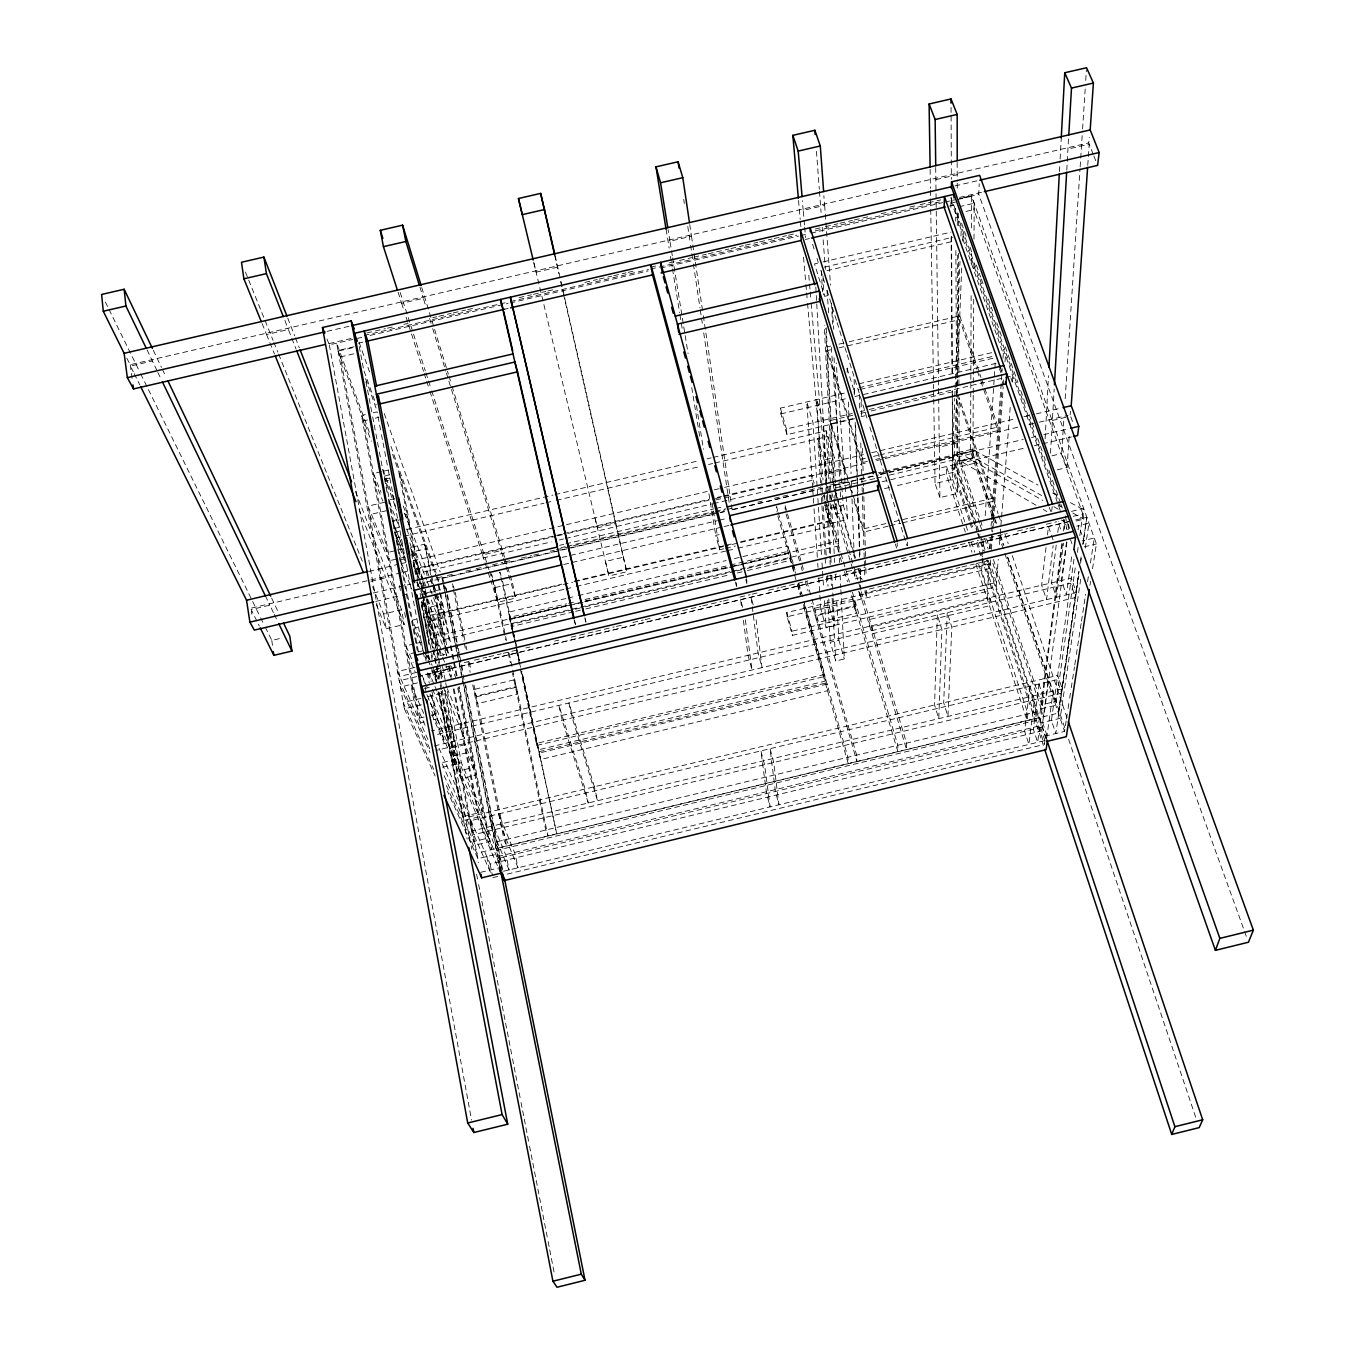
<?xml version="1.0" encoding="UTF-8"?>
<svg xmlns="http://www.w3.org/2000/svg" width="1355" height="1355" viewBox="0 0 1355 1355"><rect width="100%" height="100%" fill="white"/><g stroke="black" fill="none" stroke-linecap="round" stroke-linejoin="round"><path stroke-width="0.75" stroke-dasharray="5 3.75" d="M992.114 515.849L970.57 451.723L971.129 295.542M971.247 263.869L971.281 253.317M971.366 227.996L971.484 195.662L959.577 198.423M907.596 545.777L907.613 542.135M973.229 395.338L972.907 458.668L959.188 461.92L958.967 398.692M973.229 393.221L973.28 384.786M973.297 382.669L973.313 376.334M973.33 374.234L973.72 298.219M973.872 268.663L973.906 260.228M974.008 239.107L974.194 203.216L971.484 196.34L955.614 200.015M935.695 167.461L938.405 377.859M950.905 207.332L951.058 197.508L1061.033 509.006M957.155 162.498L957.24 181.045M969.232 520.76L952.023 468.61L954.733 398.353M954.818 396.236L955.055 389.918M955.139 387.818L959.984 261.396M960.966 236.109L961.203 229.791M956.495 398.878L954.072 459.853L886.848 475.74M956.579 396.778L956.918 388.36M957.003 386.26L957.24 379.959M957.324 377.859L961.83 264.327M962.744 241.19L962.998 234.889M954.75 464.477L954.445 472.099L894.791 486.191M959.171 456.618L958.967 461.259L972.687 458.007L972.941 453.366L959.171 456.618L982.477 526.672M1073.397 516.289L1082.865 514.036L973.906 209.585L974.194 203.216L960.289 206.451M1246.295 936.271L978.717 194.273L979.225 183.755M1045.128 438.766L1048.499 375.657M1059.441 171.628L1060 161.11M1060.118 159.009L1061.253 137.973M995.942 523.064L975.736 463.004L976.498 449.572L878.379 472.76M1050.498 453.231L1054.19 389.021M1066.775 170.12L1068.604 136.72M1057.273 469.795L1067.046 467.475L1061.642 453.535L1063.963 417.696M1065.182 398.726L1080.02 168.935M1080.155 166.834L1082.459 130.995M1082.594 128.894L1085.186 88.837M1085.728 80.402L1086.405 69.85M983.527 540.933L981.596 570.438L987.626 588.798L989.59 561.41M985.187 515.645L994.197 378.706M994.333 376.588L994.756 370.271M994.892 368.17L995.298 361.836M1067.046 467.475L1069.451 432.601M1087.76 165.242L1089.217 144.155L1067.977 149.067M989.455 548.894L990.2 538.426M991.098 525.859L991.386 521.658M991.538 519.558L1002.226 368.729M1002.971 358.262L1003.564 349.878M990.505 548.758L992.47 521.37M992.622 519.27L1001.989 388.631M1002.141 386.531L1002.751 378.096M987.084 598.419L987.609 591.322L869.605 619.472L869.791 626.433M990.641 559.988L990.031 568.423L787.153 616.762L792.353 635.393L996.111 586.783L998.262 559.344M991.403 549.436L992.792 530.449M992.944 528.331L993.401 521.997M993.554 519.897L1003.191 386.954M1003.344 384.837L1003.801 378.519M1005.02 361.633L1005.478 355.298M999.431 544.574L1000.092 536.14M1000.261 534.022L1001.413 519.253M1001.582 517.136L1010.373 405.297M1012.202 382.093L1012.693 375.758L866.675 410.091M1093.163 154.148L1088.709 142.885L1089.352 137.329M1046.009 547.488L1041.622 585.208L1046.551 599.621L1053.123 545.608M1047.466 534.92L1048.448 526.553L1053.631 541.441M1051.649 511.563L1052.293 505.957M1070.094 414.901L1070.552 411.192M1056.223 545.066L1051.531 582.836L1056.494 597.25L1063.506 543.135M1057.781 532.464L1058.814 524.08L1061.439 531.516M1061.795 543.558L1038.353 726.178L499.368 856.14L428.688 690.931M1063.421 530.974L1064.844 519.829L1058.678 521.285M1062.489 543.863L1041.216 708.784L1055.731 705.278L1075.633 565.001M1064.369 529.246L1065.453 520.896M1066.571 528.501L1067.367 522.471M1042.063 727.11L497.488 858.443L500.198 872.061L1046.399 740.203L1042.063 727.11L1048.042 681.87M1066.521 541.915L1061.422 580.482L1066.419 594.879L1072.161 553.179M1068.13 529.737L1069.197 521.607L420.744 675.806M1066.893 542.135L1043.807 716.609L992.046 560.818M1046.687 738.17L1052.581 695.369M1073.973 559.141L1051.412 720.42L1055.799 733.546L1078.783 575.74M1078.072 529.805L1078.665 525.621L1083.932 540.442L1083.322 544.608M1077.428 552.45L1078.309 546.167M1079.8 535.699L1083.661 508.481L1070.331 511.648M1058.357 713.103L1078.953 571.437L1058.39 713.086L476.858 853.227L445.795 784.257M1086.812 517.288L1082.882 544.371L1086.862 517.271L1074.667 520.168M1080.494 561.021L1081.104 556.854M1080.596 563.341L1081.51 557.041M1080.697 579.212L1060.152 718.319L1041.182 722.876L1040.081 731.378L500.452 861.543L497.217 854.023L477.925 858.68L447.421 791.151M1085.287 548.081L1088.98 523.166L1076.751 526.079M980.901 552.196L1044.383 744.42L1045.535 736.019L1064.556 731.429L1066.148 721.029M1066.47 718.946L1067.757 710.63M1068.079 708.546L1069.349 700.23M1069.671 698.147L1070.941 689.831M1071.263 687.747L1074.464 666.948M1074.786 664.865L1076.056 656.548M1076.378 654.465L1081.171 623.266M1081.493 621.183L1085.643 594.134M1087.574 581.651L1088.522 575.418M1090.453 562.935L1094.281 537.969L1082.018 540.882M1089.945 585.377L1090.589 581.227M1092.536 568.795L1096.415 543.931L971.484 195.662M439.054 748.265L490.137 864.033L498.979 861.899L500.52 869.656M480.602 872.349L499.944 867.674L503.162 875.11L460.09 660.308M492.83 877.6L501.689 875.466M507.278 874.111L1042.334 744.928M437.479 734.393L1070.602 583.175L1075.616 597.504L436.242 750.382M840.879 589.73L844.334 658.97L835.747 661.02L830.31 642.168L838.864 640.119L836.594 598.114M434.261 745.961L1076.344 592.508L1071.314 578.128L431.398 730.904M442.729 762.526L454.789 759.647L441.51 691.524M520.354 669.099L536.292 743.472L824.755 674.417L804.023 601.552M442.56 767.15L461.377 762.645L482.346 811.916L462.529 816.675L438.444 692.456M536.953 745.385L824.89 676.45M427.113 571.2L440.104 604.703L444.101 624.858L434.786 627.06L420.49 591.271M565.933 598.554L508.43 612.189L510.716 619.083L572.42 604.449M567.982 598.063L576.214 596.115M578.263 595.624L726.145 560.563M734.376 558.616L787.78 545.963L788.424 553.213L734.952 565.899M886.001 523.555L863.355 528.924L852.973 494.795M894.232 521.607L993.063 498.166M888.084 526.231L863.44 532.075L853.701 500.012M890.133 525.74L900.414 523.301M902.464 522.827L992.825 501.401L956.681 394.203M421.49 601.942L434.887 635.309L444.288 633.09L448.37 653.669L438.918 655.922L437.343 651.992M511.953 629.838L509.294 617.44L566.593 603.856M568.643 603.365L576.824 601.417M585.004 599.486L728.228 565.509M730.277 565.035L789.626 550.96L793.082 563.104M566.644 605.38L441.036 635.173L436.937 614.357L572.877 582.159M585.174 600.993L729.312 566.813M731.361 566.322L739.593 564.357M741.659 563.883L838.44 540.916L832.427 520.693L725.315 546.065M574.486 603.957L582.718 602.01M584.767 601.518L732.886 566.373M509.988 619.506L567.593 605.837M569.659 605.363L728.092 567.779M730.142 567.288L789.813 553.128M414.173 643.845L405.958 645.793L413.173 662.544M416.222 643.354L422.387 641.897M729.989 571.674L442.882 639.814L438.783 619.049M732.039 571.2L838.677 545.896M573.063 609.733L511.597 624.316L516.001 644.895M575.113 609.242L583.311 607.311M585.36 606.82L734.935 571.319M736.985 570.845L745.182 568.897M747.232 568.406L790.27 558.192L794.284 572.301M573.639 611.816L512.275 626.366L509.294 617.44M575.689 611.325L583.87 609.377M585.919 608.903L729.092 574.91M737.272 572.979L745.453 571.031M747.503 570.54L790.456 560.343L789.626 550.96M415.816 652.466L407.584 654.414L415.121 671.843M417.865 651.975L424.047 650.502M415.02 667.371L397.489 671.521L428.603 740.948M417.137 672.283L399.691 676.433L340.359 356.941L338.072 351.097L354.316 347.337M435.378 669.472L443.61 667.524M445.66 667.033L451.842 665.559M464.172 662.629L472.404 660.664M474.47 660.173L486.801 657.243M488.867 656.752L501.215 653.821M503.264 653.33L515.611 650.4M525.892 647.961L530.008 646.979M554.686 641.101L558.802 640.136M571.149 637.189L593.778 631.82M595.827 631.328L614.34 626.925M616.406 626.433L622.572 624.977M632.853 622.521L643.151 620.082M645.2 619.591L651.382 618.117M661.663 615.678L671.945 613.239M674.011 612.748L700.738 606.379M702.805 605.888L721.317 601.501M723.367 601.01L729.549 599.537M739.83 597.098L750.111 594.642M752.177 594.151L758.343 592.694M768.624 590.238L778.922 587.799M780.971 587.308L807.716 580.956M817.997 578.5L836.509 574.114M846.807 571.658L865.32 567.254M875.601 564.815L920.858 554.06M922.907 553.568L949.652 547.217M951.718 546.726L978.445 540.357M980.512 539.866L1007.256 533.514M1017.537 531.075L1027.818 528.619M1029.885 528.128L1036.05 526.672M1046.331 524.216L1056.629 521.777M416.764 676.619L399.2 680.786L430.263 749.772M1069.654 521.37L422.032 675.366L427.858 688.984M1076.243 520.964L1083.814 519.151L1081.934 508.904L1069.112 501.926M417.492 682.903L400.352 686.985L429.992 752.567M424.403 688.611L432.313 686.731M869.283 589.052L881.631 586.122M883.68 585.631L896.028 582.684M898.094 582.193L916.607 577.789M918.673 577.298L931.02 574.351M933.07 573.859L945.417 570.929M947.467 570.438L959.814 567.491M961.881 567L974.228 564.07M976.278 563.578L988.625 560.631L988.422 563.561L865.252 592.897L865.168 590.035M420.897 698.35L403.248 702.551L433.668 769.335M427.994 696.521L441.849 693.235M787.153 616.762L786.747 612.545L990.353 564.053L996.45 582.447L791.964 631.227L792.353 635.393M853.667 598.978L814.541 608.293L815.049 615.289L853.955 606.007L853.667 598.978L855.852 606.346L856.123 613.358L817.167 622.639L816.675 615.695L855.852 606.346M833.156 598.52L834.697 625.773L826.177 627.805L820.825 609.242L829.311 607.209L828.803 598.825M338.072 351.097L404.4 708.817L421.625 704.702M1084.136 546.844L1096.415 543.931M424.064 717.015L418.475 718.336L361.463 415.511L365.376 414.596M431.534 715.237L435.26 714.339L431.28 693.625M424.2 721.961L420.49 722.842L363.563 420.88L361.463 415.511M433.498 719.742L437.208 718.861L432.042 691.999M398.827 531.363L394.728 532.329L404.84 557.566M407.042 529.432L552.925 495.1M554.991 494.626L698.807 460.785M707.022 458.854L711.138 457.888M713.187 457.397L826.194 430.805L834.274 457.55L835.527 482.719M395.829 538.104L543.965 503.247M546.014 502.756L554.246 500.825M556.312 500.334L700.332 466.442M708.563 464.494L712.662 463.529M714.729 463.037L827.888 436.412L831.462 502.874M412.377 547.064L424.657 544.168L431.263 573.385M410.328 547.555L412.072 552.01L426.368 548.64M399.996 559.937L404.095 558.971M826.093 493.44L824.162 459.938L834.274 457.55M369.017 571.37L398.709 564.222M400.775 563.748L411.056 561.326M413.106 560.835L707.208 491.475M714.271 489.816L722.537 488.003M724.552 487.377L863.508 454.619M871.739 452.672L1013.642 419.203M1023.94 416.781L1034.221 414.359M1036.27 413.868L1061.117 408.143M865.354 458.346L861.272 459.294L826.635 347.016L830.734 346.067M873.535 456.415L877.617 455.449M879.649 454.958L998.093 427.028L984.424 387.327M867.488 461.377L861.374 462.817L826.821 350.725L830.903 349.759M875.635 459.447L879.717 458.481M881.749 458.007L997.839 430.602L980.105 379.095M561.377 534.192L415.663 568.575L417.255 576.807M563.426 533.701L709.139 499.318M717.354 497.387L721.453 496.421M723.502 495.93L811.747 475.114L814.118 483.091M401.199 572.742L250.946 608.209L251.861 614.188M403.248 572.267L407.364 571.285M415.595 569.354L555.55 536.326M557.616 535.835L565.848 533.887M567.914 533.396L714.034 498.928M715.525 498.572L866.336 462.97M876.634 460.548L1018.638 427.028M1028.936 424.606L1037.168 422.658M1039.234 422.184L1068.079 415.375M273.388 612.511L269.848 605.16L251.166 609.564L259.33 626.044M370.965 581.295L385.853 577.789L404.197 624.486L386.175 628.737L375.928 603.517M429.925 391.324L482.532 554.957L501.079 550.587L502.908 556.515M555.127 255.773L615.848 523.504L597.386 527.857L595.031 518.067M715.88 499.893L730.193 496.523L702.974 313.395M826.279 480.178L825.754 473.962L844.08 469.643L836.238 362.903M957.545 442.865L957.595 493.389L939.913 497.59L939.286 447.167L957.545 442.865L957.494 398.76M1052.378 420.473L1068.553 416.663M413.343 562.698L417.594 573.453L551.146 541.915M559.361 539.984L563.477 539.002M565.526 538.528L711.426 504.077M713.475 503.603L812.102 480.314L813.288 484.311M559.615 545.337L563.731 544.371M565.78 543.88L713.899 508.904M715.948 508.413L724.18 506.465M1035.999 505.212L960.001 460.768L958.358 452.468L972.128 449.216L1037.998 485.022M561.072 547.708L565.187 546.726M567.254 546.234L713.543 511.682M715.592 511.208L725.907 508.769M970.57 451.723L952.768 455.924L952.345 399.048M373.303 592.999L410.328 584.259M437.055 577.941L445.287 575.994M447.353 575.519L453.519 574.063M465.866 571.149L474.081 569.202M476.147 568.71L482.312 567.254M492.593 564.832L502.874 562.393M504.941 561.918L511.106 560.445M521.387 558.023L531.685 555.601M533.735 555.11L539.9 553.653M550.181 551.214L554.297 550.249M556.363 549.757L712.679 512.834M714.729 512.359L725.027 509.92M727.076 509.446L733.241 507.973M757.936 502.146L762.035 501.181M774.383 498.267L790.846 494.372M801.127 491.95L819.64 487.58M829.921 485.141L846.367 481.262M879.276 473.488L883.392 472.505M885.459 472.031L1023.262 439.477M1031.494 437.529L1035.593 436.564M1043.824 434.616L1068.502 428.79M833.732 485.226L872.535 476.062M880.699 474.131L954.191 456.771L980.021 534.666M717.981 512.935L442.374 578.043L496.879 850.347L1039.2 719.624L986.44 560.225M720.03 512.461L724.146 511.479M732.378 509.531L878.413 475.046M880.462 474.555L952.463 457.55L976.955 531.567M712.053 514.612L419.593 583.7L417.594 573.453M720.301 512.664L724.417 511.699M732.665 509.751L815.049 490.29M874.636 478.62L833.901 488.257L825.686 328.503M876.668 478.146L884.815 476.215M960.001 460.768L973.737 457.533L1041.622 495.524M375.758 601.434L400.453 595.59M402.503 595.099L410.734 593.151M562.054 557.413L717.422 520.676M719.471 520.185L725.653 518.728M882.071 481.753L1024.092 448.183M1034.373 445.744L1040.555 444.288M1042.622 443.796L1071.432 436.988M952.023 468.61L975.736 463.004M422.218 594.489L434.836 591.508L444.457 616.322L430.331 619.675L422.692 600.621M563.68 564.51L722.046 527.044M724.095 526.57L730.26 525.113M884.51 488.63L892.742 486.682M265.292 627.196L271.796 640.424L281.806 638.053M372.591 586.596L383.651 613.967L401.588 609.716L404.197 624.486M489.595 571.607L494.744 587.68L512.613 583.446L515.696 598.063L497.759 602.314L490.781 580.618M563.511 294.137L623.232 557.278L605.431 561.478L608.92 575.994L626.789 571.759L615.848 523.504M723.621 548.826L719.657 549.757L715.711 535.394L719.657 534.463M846.062 496.608L847.739 519.422L829.988 523.623L825.585 509.395L843.25 505.212L831.293 347.236M939.913 497.59L935.052 483.498L952.65 479.331L952.294 394.796M1051.903 455.839L1061.642 453.535M424.606 591.153L430.822 606.904L440.104 604.703M832.817 504.416L835.747 514.189L841.269 512.884L840.794 502.4M428.891 612.325L442.983 608.988L433.363 584.039M422.743 602.196L428.18 615.797L561.8 584.14M574.147 581.227L724.214 545.692M726.263 545.201L732.428 543.745M740.66 541.797L831.106 520.371L829.734 495.371M416.222 619.201L412.36 620.116L422.032 643.388M423.963 617.372L427.841 616.457L443.458 655.329M574.943 581.668L723.248 546.539M725.602 548.352L735.494 545.997M563.934 589.391L429.264 621.301L428.18 615.797M565.984 588.9L574.181 586.952M576.231 586.478L725.653 551.079M727.72 550.587L735.951 548.64M738.018 548.148L832.698 525.723M417.78 627.28L413.902 628.195L426.791 659.072M425.538 625.451L434.074 623.419L444.101 648.588M838.931 344.153L847.112 342.239M849.162 341.748L959.78 315.884L981.003 377.401M839.084 347.845L959.645 319.644L976.701 369.187M381.365 471.676L373.489 473.522L381.043 492.458M383.346 471.218L389.258 469.829M389.495 474.894L383.855 476.215L385.802 481.161L389.546 480.28M847.248 372.523L847.078 368.306L850.381 367.544M384.854 479.162L390.782 477.773M859.019 383.804L993.384 352.266M859.138 387.716L995.044 355.823M394.627 498.674L388.563 500.097L399.403 527.485M854.531 418.78L786.95 434.667L780.887 413.919L780.378 408.143L845.859 392.764M854.243 395.033L854.107 390.833L859.087 389.664M860.188 389.41L995.248 357.703M384.82 502.197L368.052 506.126L387.259 552.569L403.417 548.775L392.577 521.607L387.835 496.303M780.887 413.919L846.689 398.472M854.92 396.541L996.823 363.208M386.446 510.7L369.644 514.646L388.834 560.868L405.01 557.057L394.949 531.939M392.374 520.862L398.082 519.507M402.825 519.151L392.662 521.54L402.808 546.946M786.95 434.667L786.459 428.959L852.278 413.478M860.51 411.547L864.626 410.582M852.837 415.257L830.412 420.524L852.363 492.797M861.001 413.326L869.148 411.412M871.18 410.938L956.816 390.799M852.956 418.593L830.581 423.861L846.401 475.961M861.086 416.679L865.151 415.731M393.865 528.602L399.573 527.264M366.849 332.957L385.362 328.655M387.428 328.181L393.594 326.758M403.875 324.37L407.99 323.422M432.685 317.697L436.784 316.731M438.851 316.257L451.198 313.395M453.248 312.92L465.595 310.058M467.644 309.584L473.827 308.161M519.067 297.66L531.414 294.797M533.48 294.323L545.811 291.461M547.877 290.986L554.043 289.564M584.903 282.399L597.233 279.536M599.3 279.062L611.647 276.2M613.696 275.726L626.044 272.863M628.093 272.389L634.259 270.949M650.722 267.138L656.887 265.716M669.235 262.853L677.466 260.939M679.516 260.465L691.863 257.602M693.912 257.128L706.26 254.266M708.326 253.792L714.491 252.352M716.541 251.878L728.888 249.015M730.955 248.541L743.285 245.678M745.352 245.204L757.682 242.342M759.749 241.868L772.096 239.005M774.145 238.531L786.493 235.668M788.542 235.194L794.707 233.754M815.287 228.995L823.518 227.081M825.568 226.607L837.915 223.744M839.965 223.27L852.312 220.408M854.361 219.933L868.775 216.597M881.106 213.734L889.337 211.82M891.404 211.346L897.569 209.906M909.916 207.061L918.131 205.147M920.197 204.673L926.363 203.233M928.429 202.759L940.76 199.896M329.197 343.56L351.86 338.31M364.224 335.43L498.132 304.384M500.181 303.91L508.43 301.996M510.479 301.521L648.503 269.526M650.569 269.035L796.825 235.126M815.371 230.824L941.031 201.692M959.577 197.39L982.24 192.139M327.029 339.089L329.316 344.864L352.893 339.444M361.785 337.344L357.669 338.293L369.559 371.964M370.034 335.43L508.057 303.418M510.107 302.944L648.13 270.932M660.495 268.07L798.502 236.058M800.568 235.584L808.816 233.67M810.866 233.196L942.707 202.623M944.774 202.149L955.715 199.608M960.864 198.423L978.717 194.273M950.871 203.115L955.631 202.014M358.076 343.238L364.258 341.799M503.247 309.55L510.598 307.856M805.327 239.479L809.443 238.531M949.584 206.011L953.717 205.062M369.288 432.143L336.701 343.205L337.954 350.539L354.18 346.761M965.98 211.431L973.906 209.585M340.359 356.941L356.517 353.181M817.726 263.141L814.507 263.886L824.619 296.339L827.871 295.576M822.959 261.921L951.041 232.145M824.585 267.071L952.819 237.244M826.872 270.695L954.598 240.987M373.184 412.767L377.096 411.852L381.077 432.567M363.563 420.88L367.459 419.965M375.233 418.153L379.129 417.238M126.777 358.194L130.283 364.715L1088.709 142.885M156.943 370.474L152.387 361.006L130.47 366.087L133.281 371.744M262.125 323.54L266.562 334.583L288.378 329.519L296.068 349.099M398.065 292.104L401.639 303.317L423.353 298.286L425.216 304.35M557.718 267.172L536.106 272.186L533.379 260.804M672.317 255.756L669.963 241.19L691.49 236.21L689.746 224.642M804.48 225.015L803.227 210.347L824.653 205.384L823.84 195.747M935.899 179.639L957.24 174.71M327.063 331.382L349.709 326.132M955.021 185.906L979.733 180.181M1052.649 492.983L1058.136 495.964M1058.136 504.771L1061.795 506.821M1072.804 512.986L1083.814 519.151M958.358 452.468L1042.825 500.435M1053.834 506.702L1059.356 509.819M1043.231 509.446L1046.856 511.563M1061.338 520.032L1066.758 523.216L1064.861 512.952M265.326 595.692L269.848 605.16M147.068 349.844L152.387 361.006M134.213 373.641L139.836 384.972M105.351 302.013L108.146 307.687M109.061 309.567L139.751 371.964M140.683 373.861L259.703 615.848M260.634 617.745L264.361 625.299M157.841 372.371L161.499 379.942M274.269 614.34L277.792 621.691M153.284 350.268L161.465 367.408M162.38 369.322L166.021 376.944M271.593 598.046L278.876 613.29M404.4 708.817L435.141 776.042M444.152 775.67L475.266 845.08L490.07 841.523L428.349 698.316M425.013 725.162L413.834 700.027L410.904 684.478L423.709 713.492M442.221 763.847L492.001 875.736M431.754 711.223L491.679 849.653L459.193 686.426M431.923 714.779L444.406 743.539L441.493 728.482L426.486 693.641M500.876 873.602L483.007 832.444L480.229 818.369L498.979 861.899M432.584 689.288L454.552 741.117L451.605 726.077L437.733 693.099M436.92 691.169L429.586 673.706L431.093 681.497M431.618 670.64L436.446 682.209L434.413 671.758M284.889 320.407L288.378 329.519M427.655 656.125L429.044 659.462M426.876 655.007L428.485 658.886M433.312 670.522L434.938 674.4L449.691 670.894L448.132 666.999M424.86 652.449L427.282 658.276M428.095 660.224L436.988 681.582M428.061 655.566L432.11 665.322M432.923 667.27L437.784 678.99M443.221 686.765L464.68 738.695L461.699 723.672L447.353 688.679M442.577 677.009L440.189 671.182L441.696 678.974M401.588 563.849L411.903 589.323M425.419 622.623L436.547 650.044M266.562 334.583L274.506 354.095M245.441 272.033L273.083 340.41M273.862 342.375L277.826 352.131M278.605 354.095L362.327 561.207M396.608 540.052L406.771 565.323M429.416 624.52L441.882 655.481M442.662 657.412L450.453 676.755M374.979 481.465L382.855 501.113M444.863 650.535L447.184 656.345M451.046 666.016L455.67 677.635M417.882 583.429L419.965 588.663M420.66 590.407L422.049 593.897L446.185 588.189L457.838 646.216M416.849 582.108L419.965 589.933M413.36 565.374L419.576 581.058M420.355 583.023L448.37 653.669M1093.892 156.011L1097.601 165.395M421.49 583.294L423.827 589.188M411.378 549.351L426.69 588.29M431.28 599.977L444.288 633.09M359.075 509.565L385.853 577.789M406.636 528.924L426.52 579.838M427.282 581.786L429.569 587.663M430.331 589.611L444.101 624.858M287.751 318.171L294.679 335.888M295.441 337.869L299.286 347.71M355.433 491.526L401.588 609.716M404.739 513.409L425.233 566.322L427.248 576.603M404.518 513.206L409.091 525.029M403.18 505.889L407.584 517.288M442.221 577.67L445.016 585.072M443.813 585.241L445.118 588.731M454.111 588.51L452.163 583.26L452.993 587.409M337.954 350.539L371.27 441.256M384.312 476.757L396.625 510.276M411.835 551.688L421.981 579.313M422.692 581.278L424.877 587.189M383.059 469.711L394.644 501.333M409.854 542.847L424.25 583.802M1070.789 416.764L1073.516 424.284M364.089 371.084L376.182 404.806M390.985 446.388L436.141 573.148M365.562 378.655L376.233 408.533M392.594 454.365L434.565 571.946M435.277 573.927L438.122 581.905M1068.079 523.894L1070.06 529.466M961.593 223.219L967.216 239.157M970.045 247.135L972.145 253.114M976.379 265.055L980.597 277.013M981.308 279.011L984.12 286.972M988.354 298.93L992.571 310.888M996.806 322.846L1002.429 338.784M1005.258 346.745L1017.927 382.601M1020.738 390.579L1026.379 406.517M1029.19 414.478L1031.307 420.457M1032.002 422.455L1034.83 430.416M1037.642 438.393L1039.759 444.372M1040.454 446.354L1043.282 454.332M1043.977 456.33L1045.383 460.31M1048.906 470.27L1051.734 478.23M1052.428 480.229L1055.24 488.207M1055.952 490.188L1060.186 502.146M1060.88 504.145L1062.286 508.125M950.956 200.709L1057.849 503.755M1058.56 505.754L1060.288 510.666M1063.472 519.71L1066.995 529.686M1070.518 539.646L1071.924 543.643M962.829 239.073L1003.293 353.875M1010.932 377.977L1012.236 381.687M384.244 413.546L440.172 571.962M1000.566 368.306L1001.972 372.286M1049.329 507.464L1050.735 511.445M952.65 479.331L957.595 493.389M999.482 368.797L1000.786 372.523M536.292 743.472L539.138 751.686L825.347 683.14L824.755 674.417M981.681 379.383L983.73 385.345M977.378 371.168L979.428 377.113M958.154 394.779L998.11 513.596M998.77 515.594L1001.481 523.606M1004.851 533.599L1008.239 543.609M1012.287 555.618L1066.978 717.659M972.941 453.366L996.467 523.335M1000.498 535.344L1003.869 545.337M1007.9 557.328L1056.307 701.263L1041.724 704.769L993.13 558.683M999.973 535.073L1003.344 545.083M1007.375 557.091L1065.267 729.244M1068.621 739.254L1195.821 1117.604M992.775 517.83L995.451 525.808M998.804 535.784L1004.157 551.739M1004.834 553.738L1064.556 731.429M492.661 577.501L491.475 573.978L505.483 640.051M986.474 538.663L989.794 548.673M979.53 523.132L956.884 454.958L955.868 250.489M980.105 524.859L981.528 529.127M984.746 538.833L988.151 549.08M1042.673 722.52L1047.025 735.663M980.681 536.665L985.322 550.655M952.548 455.229L975.261 523.86M975.769 525.35L984.408 551.451M987.185 559.818L1047.28 741.287M977.616 533.565L983.137 550.249M1040.589 727.466L1044.908 740.558M952.159 465.188L970.316 520.151M970.976 522.149L973.618 530.161M977.582 542.186L980.241 550.181M969.892 522.759L972.551 530.787M976.515 542.813L981.155 556.854M981.816 558.853L1043.35 745.369M967.538 530.279L946.535 466.408L946.264 474.03L963.371 526.113M971.467 542.254L974.753 552.247M978.683 564.222L1027.903 713.916L1027.141 720.487L975.854 564.188M939.286 447.167L938.676 398.946M964.015 528.128L965.336 532.125M968.622 542.152L971.908 552.163M500.977 575.536L499.809 571.996L556.753 833.833L521.946 671.521M401.639 303.317L403.57 309.313M406.144 317.307L423.505 371.321M424.149 373.319L426.063 379.315M426.706 381.314L429.281 389.308M482.532 554.957L484.429 560.885M485.073 562.85L487.614 570.743M488.24 572.725L490.137 578.636M419.914 287.04L423.353 298.286M400.216 292.545L425.301 370.847M425.944 372.862L427.875 378.875M428.519 380.891L431.093 388.919M431.737 390.918L488.952 569.608M843.25 505.212L847.739 519.422M803.227 210.347L802.312 200.726M812.61 244.256L814.49 250.285M817.014 258.314L818.268 262.345M820.791 270.373L824.568 282.433M827.075 290.461L836.509 320.593M837.136 322.609L846.57 352.74M847.197 354.756L867.336 419.034M869.842 427.079L906.952 545.608M847.078 368.306L854.107 390.833M895.35 544.033L896.604 548.064M429.586 318.51L432.076 326.589M432.702 328.621L445.778 371.084M446.405 373.099L448.268 379.163M448.895 381.178L501.079 550.587M503.518 558.497L515.696 598.063M421.761 287.565L448.336 374.115M448.962 376.131L451.435 384.176M452.045 386.192L504.585 557.278M505.195 559.293L507.058 565.323M507.668 567.338L509.531 573.385M510.141 575.401L512.613 583.446M847.01 477.959L848.84 483.972M849.45 485.988L851.279 492.001M834.951 489.257L836.763 495.303M837.356 497.319L855.496 557.786M859.121 569.879L862.153 579.957M834.832 491.391L832.495 483.583L824.23 325.59M835.103 492.272L853.193 552.654M853.802 554.652L855.005 558.683M858.02 568.744L861.035 578.805M864.913 591.745L866.726 597.809L866.489 589.374M824.162 459.938L817.827 438.783L821.299 495.388M831.953 493.491L833.156 497.522M833.765 499.538L848.196 547.843M848.806 549.859L906.563 743.15L906.529 749.552L859.493 591.915M825.754 473.962L811.103 302.538M833.562 505.009L848.027 553.518M848.637 555.533L852.854 569.676M853.464 571.691L855.869 579.788M827.583 486.835L829.328 492.695M829.904 494.66L832.241 502.468M858.663 591.068L861.069 599.147L860.086 569.693M824.907 499.47L823.705 495.439L823.925 499.165M825.5 501.486L840.439 551.858M841.049 553.856L842.827 559.903M843.437 561.918L849.416 582.074M852.397 592.135L897.823 745.25L897.84 751.635L850.517 591.881M824.755 504.924L839.727 555.482M840.337 557.498L841.523 561.546M844.521 571.658L847.519 581.769M853.955 606.007L856.123 613.358M780.378 408.143L786.459 428.959M829.311 607.209L834.697 625.773M838.864 640.119L844.334 658.97M803.363 569.286L784.833 504.636L785.341 510.191M806.835 581.414L811.476 597.572M812.052 599.587L856.648 755.175L856.919 761.493L811.628 603.314M786.086 514.07L800.602 564.781M801.178 566.797L802.346 570.862M805.243 581.007L808.139 591.136M793.657 565.12L795.961 573.216M798.84 583.344L803.447 599.537M777.719 510.632L776.567 506.584L777.109 512.139M778.295 512.647L795.571 573.351M798.434 583.412L801.313 593.558M804.193 603.669L847.891 757.276L848.213 763.593L803.244 605.312M797.722 584.395L800.585 594.472M803.447 604.55L825.212 681.142L538.477 749.806L521.726 671.64M777.855 516.018L796.892 582.989M797.468 585.021L800.348 595.167M786.747 612.545L791.964 631.227M573.995 619.523L575.435 624.689M669.963 241.19L668.083 229.656M753.16 604.872L751.093 597.25L758.055 652.907L762.035 667.625L755.734 616.576M745.758 579.567L746.859 583.632M742.659 607.362L740.609 599.74L741.71 607.972M735.359 582.04L736.459 586.105M585.004 618.744L585.919 622.199M623.232 557.278L626.789 571.759M533.684 262.074L608.92 575.994M584.954 617.745L585.902 621.86M574.503 620.234L575.435 624.35M554.652 255.079L558.853 273.575M560.716 281.789L563.053 292.07M502.57 581.109L517.102 648.91M517.542 650.976L519.744 661.24M516.441 646.945L519.524 661.359M512.393 631.904L513.731 638.103M516.374 650.502L519.913 667.033M494.711 585.14L506.499 640.644M509.107 652.975L547.962 835.95L545.777 830.039L512.495 673.096M508.108 652.449L510.31 662.764M494.744 587.68L497.759 602.314M455.178 592.321L465.612 643.879M466.035 645.929L466.865 650.061M469.372 662.426L471.049 670.674M473.962 685.105L506.55 845.943L504.111 840.083L472.692 684.749M453.417 589.476L463.884 641.254M464.308 643.32L465.561 649.536M468.085 661.968L470.168 672.317M458.244 648.283L461.157 662.781M461.564 664.865L463.241 673.147M465.73 685.579L502.722 869.995M445.372 586.851L456.381 641.745M456.787 643.811L459.684 658.242M498.962 858.088L501.689 871.688M441.984 577.975L500.689 871.333M437.377 576.908L450.69 643.727M451.096 645.793L453.976 660.207M454.382 662.273L457.245 676.704M438.004 583.87L449.911 643.777M450.317 645.844L453.197 660.308M453.603 662.375L456.483 676.839M458.549 687.171L488.528 837.966L473.674 841.557L444.186 690.593M457.719 687.967L482.346 811.916M490.137 864.033L492.441 875.669M431.669 575.452L432.889 581.634M433.295 583.7L434.921 591.949M435.328 594.015L447.167 653.821M449.606 666.186L451.655 676.501M454.094 688.882L479.382 816.743L464.206 820.385L438.935 690.322M486.835 856.529L489.528 870.198M424.657 544.168L432.414 583.463M432.838 585.529L446.727 655.837M448.759 666.186L451.232 678.686M453.264 688.933L477.773 813M430.822 606.904L440.494 656.176M442.509 666.423L445.304 680.752M445.71 682.801L461.377 762.645M972.128 449.216L973.737 457.533M434.887 635.309L438.918 655.922M425.233 589.34L440.578 667.71M440.968 669.777L442.594 678.025M445.016 690.406L478.688 862.576M423.167 583.04L424.386 589.256M424.776 591.322L436.496 651.298M436.903 653.364L439.731 667.829M440.138 669.912L441.764 678.178M419.779 575.113L400.775 477.654L398.895 472.692L419 575.909M422.201 587.545L423.421 593.761M423.827 595.844L456.567 763.797M419.406 577.975L433.075 648.164M433.481 650.231L434.684 656.43M435.074 658.496L439.105 679.143M440.223 684.851L441.188 689.881M423.268 600.13L432.55 647.876M432.956 649.943L434.176 656.176M434.582 658.242L438.613 679.007M441.036 691.457L471.743 849.229M476.604 874.144L478.213 882.444M478.62 884.527L479.839 890.76M480.229 892.826L481.448 899.059M481.855 901.126L485.09 917.742M485.48 919.808L486.699 926.041M487.106 928.124L488.308 934.34M488.715 936.424L489.934 942.657M490.341 944.723L495.185 969.638M495.591 971.704L506.905 1029.834M507.312 1031.917L512.156 1056.832M512.563 1058.899L513.765 1065.132M514.172 1067.198L515.391 1073.431M515.798 1075.514L520.642 1100.412M521.048 1102.496L522.251 1108.729M522.657 1110.795L523.877 1117.028M524.283 1119.095L529.127 1144.01M529.534 1146.093L540.848 1204.205M541.255 1206.289L547.708 1239.503M548.114 1241.587L549.334 1247.803M549.74 1249.886L554.585 1274.801M412.072 552.01L417.696 580.905M420.101 593.304L421.303 599.486M421.693 601.552L432.533 657.294M435.328 671.741L436.937 680.007M417.171 581.685L417.984 585.834M421.608 604.516L429.671 646.03M434.498 670.928L436.513 681.311M438.529 691.694L467.119 839.084M411.53 553.755L412.733 559.971M413.139 562.037L415.545 574.469M417.154 582.735L417.95 586.884M421.574 605.516L423.183 613.798M423.573 615.864L424.776 622.081M425.182 624.147L426.385 630.363M426.791 632.429L427.994 638.645M428.4 640.712L429.196 644.845M431.212 655.193L432.008 659.343M428.553 654.939L429.349 659.072M425.267 656.887L426.063 661.02M428.451 673.418L430.043 681.667M381.483 434.65L382.669 440.866M383.075 442.933L387.852 467.797M388.241 469.863L389.444 476.079M389.85 478.163L396.219 511.309M396.608 513.376L402.994 546.522M403.384 548.589L409.769 581.752M410.159 583.819L422.912 650.112M423.302 652.178L424.894 660.478M427.282 672.91L429.281 683.259M386.192 483.244L418.339 651.382M423.488 678.364L426.266 692.896M359.244 346.558L360.447 352.842M360.837 354.841L362.039 361.158M362.412 363.106L363.631 369.475M365.969 381.72L367.154 387.92M367.544 389.986L368.729 396.202M369.187 398.59L370.372 404.823M370.779 406.907L372.354 415.223M372.676 416.866L373.946 423.539M374.251 425.148L375.538 431.855M375.928 433.939L377.13 440.172M377.52 442.255L379.112 450.571M379.383 452.028L380.704 458.888M381.094 460.954L382.279 467.204M382.686 469.27L384.261 477.587M384.515 478.908L385.853 485.903M386.107 487.173L387.445 494.219M393.001 523.335L394.119 529.957M394.593 531.651L401.114 565.763M401.334 567L406.246 592.643M406.348 594.015L411.378 619.523M411.666 621.047L412.953 627.805M413.258 629.364L417.289 650.552M399.505 585.597L400.674 591.796M404.603 612.477L405.789 618.693M437.546 577.111L438.19 580.499M329.316 344.864L471.557 1120.043M383.651 613.967L386.175 628.737M666.084 229.317L669.133 248.067M670.488 256.383L672.165 266.8M672.503 268.883L679.6 312.599M679.939 314.682L682.293 329.265M691.744 387.564L698.503 429.196M698.841 431.28L699.841 437.529M708.953 493.745L715.711 535.394M672.656 257.84L688.069 353.57M696.436 405.585L703.482 449.284M712.12 502.891L713.103 509.006M713.424 511.038L719.657 549.757M683.699 199.337L684.326 203.504M687.764 226.471L690.271 243.172M690.593 245.255L691.524 251.522M691.846 253.605L693.082 261.955M693.404 264.039L699.976 307.873M700.281 309.956L701.229 316.223M701.534 318.306L702.483 324.573M703.719 332.907L729.38 504.06M691.49 236.21L702.652 311.311M730.193 496.523L731.09 502.637M731.395 504.687L732.31 510.818M271.796 640.424L272.829 647.893M736.273 582.819L736.764 586.359M743.37 620.319L748.062 655.295L752.008 670.031L745.25 619.066M130.283 364.715L132.434 380.857M746.52 578.568L746.961 582.108M798.552 200.489L800.212 219.408M800.382 221.509L800.941 227.809M803.515 257.23L805.717 282.45M805.903 284.55L806.462 290.851M806.648 292.951L807.377 301.352M807.563 303.452L823.01 479.975M824.111 492.576L824.67 498.894M824.839 500.994L825.585 509.395M804.667 227.115L805.564 237.582M808.783 275.302L810.036 289.97M810.222 292.053L810.934 300.437M826.465 482.245L827.871 498.792M828.057 500.859L829.988 523.623M816.455 151.353L819.318 189.26M819.487 191.377L821.079 212.43M822.197 227.183L822.519 231.383M823.146 239.818L825.381 269.306M826.973 290.36L828.735 313.53M824.653 205.384L830.53 285.194M832.224 308.296L833.765 329.299M844.08 469.643L844.538 475.859M844.69 477.925L845.91 494.524M812.61 487.783L806.801 401.944L813.017 422.709L821.486 554.551M812.746 489.883L813.186 496.167M813.322 498.25L813.881 506.635M814.033 508.735L817.573 561.072M817.709 563.172L817.997 567.355M818.708 577.823L820.825 609.242M822.011 562.935L822.417 569.202M822.553 571.302L823.62 588.053M824.433 600.604L826.177 627.805M821.96 485.581L816.76 399.589L823.044 420.355L831.242 564.984M822.095 487.681L823.095 504.45M823.23 506.55L826.398 558.971M827.414 575.756L828.041 586.241M821.435 497.488L821.824 503.772M821.943 505.872L825.551 564.578M826.33 577.162L826.838 585.546M827.736 600.231L830.31 642.168M826.211 495.54L829.836 558.379M829.954 560.479L830.192 564.662M830.801 575.147L831.411 585.614M832.122 598.182L835.747 661.02M815.812 287.04L816.167 293.341M816.286 295.458L816.642 301.775M816.76 303.876L826.753 480.669M831.835 575.469L833.037 596.437M831.58 504.941L834.341 556.109M834.443 558.209L834.68 562.41M835.358 575.011L835.798 583.412M826.194 430.805L828.82 478.721M829.277 487.038L829.633 493.288M821.367 270.814L822.468 291.884M826.228 327.758L834.138 482.77M834.782 495.337L835.103 501.621M835.205 503.721L835.747 514.189M822.976 275.946L823.959 294.865M835.629 484.819L835.95 491.12M836.052 493.22L836.475 501.604M836.577 503.704L839.202 556.16M839.304 558.26L839.507 562.461M840.134 575.045L840.761 587.63M831.496 303.215L832.478 324.184M834.036 357.72L839.812 481.432M839.914 483.532L840.202 489.816M840.303 491.916L840.693 500.3M848.365 402.012L851.076 473.623M851.38 482.058L851.634 488.376M851.702 490.476L851.939 496.794M852.024 498.911L854.26 557.887M854.734 570.523L855.056 578.958L860.679 577.62L860.391 569.185M854.107 379.417L854.582 394.17M855.632 425.809L857.952 495.388M858.02 497.488L859.985 556.532M855.157 422.387L857.63 496.049M857.698 498.149L859.46 550.757M859.527 552.857L859.663 557.057M861.102 401.91L861.526 416.663M862.441 448.251L863.525 486.174M863.575 488.274L863.762 494.592M863.829 496.692L865.337 549.351M865.388 551.468L865.811 566.204M865.879 568.304L866.116 576.739M859.341 394.356L859.781 409.142M860.781 442.933L862.051 485.175M862.102 487.292L863.999 550.655M864.05 552.755L864.253 559.107M864.304 561.207L864.812 578.111M930.123 169.341L930.428 188.328M930.462 190.428L930.563 196.763M930.597 198.863L930.733 207.298M930.75 209.398L933.561 388.614M933.595 390.731L933.697 397.049M933.731 399.166L935.052 483.498M938.439 379.976L938.507 386.294M938.541 388.411L938.642 396.846M951.125 236.82L952.192 377.977M952.277 390.613L952.328 396.93M955.665 208.331L955.715 221.085M951.058 107.401L951.362 179.25M951.447 198.27L951.481 206.722M951.6 236.312L952.192 373.658M958.324 213.226L958.358 225.879M958.459 253.283L958.9 377.622M958.9 379.722L958.933 386.039M897.196 542.779L897.213 546.421M957.24 183.162L957.257 189.497M957.274 212.752L957.291 225.438M957.324 255.028L957.46 377.622M957.477 379.739L957.477 386.073M957.477 388.191L957.494 396.642M937.338 615.001L934.577 704.99L938.778 718.658L941.894 629.482L937.338 615.001M947.23 612.646L943.707 702.805L947.941 716.439L951.82 627.111L947.23 612.646M990.031 598.707L989.506 605.77L872.01 633.835L871.824 626.925L990.031 598.707M1029.902 686.223L1024.651 731.31L1028.936 744.42L1034.373 699.739L1029.902 686.223M1038.963 684.038L1033.357 729.21L1037.676 742.303L1043.486 697.554L1038.963 684.038M1036.609 711.815L1035.779 718.404L497.742 848.061L495.252 842.217L1036.609 711.815M1062.286 688.933L472.065 830.937L469.304 816.828L1057.713 675.4L1062.286 688.933M1061.676 693.184L473.725 834.68L470.981 820.605L1057.103 679.685L1061.676 693.184M465.138 744.742L450.199 748.316L459.836 770.673L474.453 767.167L465.138 744.742M466.73 752.77L451.757 756.361L461.377 778.583L476.028 775.077L466.73 752.77M827.075 684.072L538.613 753.177L540.797 759.444L827.515 690.728L827.075 684.072M513.935 679.905L473.657 689.509L476.181 696.063L516.238 686.511L513.935 679.905M515.544 687.459L475.182 697.08L477.705 703.601L517.83 694.031L515.544 687.459M509.09 869.91L492.272 830.209L489.46 816.15L506.347 856.309L509.09 869.91M517.983 867.759L501.553 827.973L498.708 813.932L515.205 854.175L517.983 867.759M588.273 802.99L562.19 720.267L558.904 705.396L585.14 788.983L588.273 802.99M594.388 786.764L568.914 702.991L572.25 717.862L597.538 800.754L594.388 786.764M773.739 762.475L770.047 748.688L775.399 791.422L778.939 804.768L773.739 762.475M764.542 764.677L760.9 750.89L766.608 793.539L770.131 806.886L764.542 764.677"/><path stroke-width="1.5" d="M951.346 188.142L951.532 181.858L979.631 175.354L1253.375 930.157L1248.446 942.233L1215.401 950.346L1074.024 549.622M953.954 197.898L954.072 194.324L354.366 333.33L357.33 341.257M1048.956 367.239L1059.322 173.728M1061.253 137.973L1064.742 72.764L1086.541 67.75L1093.4 83.045L1090.182 129.928L1099.142 152.522L1097.601 165.395L984.289 191.665M1054.427 384.803L1066.656 172.221M1068.79 134.873L1071.483 88.092L1064.742 72.764M1073.482 436.513L1077.598 435.531L1078.8 426.351L1071.229 405.619L1087.625 167.359M1073.905 549.283L1075.565 537.376L951.379 186.753L351.758 325.657M1089.301 589.527L1066.317 736.697L1047.28 741.287L1046.111 749.671L504.263 880.564L501.045 873.162L481.669 877.837L443.915 795.25M1215.401 950.346L1219.856 938.371L951.532 181.858M1068.333 721.656L1202.698 1119.789L1199.192 1127.614L1171.736 1134.44L1174.904 1126.683L1046.805 739.847M552.925 1281.22L581.295 1274.174L585.038 1280.272L557.007 1287.25L552.925 1281.22L468.745 847.383M1174.904 1126.683L1202.698 1119.789M467.712 1123.007L502.095 1114.572L507.735 1124.193L473.844 1132.526L467.712 1123.007L322.473 327.537L351.182 320.881L354.095 328.723M1219.856 938.371L1253.375 930.157M1062.896 501.621L415.663 655.295L417.797 660.292M1066.046 510.496L417.425 664.611L419.728 669.98M1068.147 516.441L418.61 670.827L420.914 676.196M1073.448 531.363L421.591 686.494L423.725 691.406M352.859 325.403L422.794 692.778L1075.565 537.376M140.768 386.853L246.542 600.248L367.866 571.505M1063.014 407.567L1071.28 405.755M412.479 581.261L557.295 547.064M727.245 506.922L875.703 471.862M246.542 600.248L249.896 622.148L371.253 593.49M1070.569 428.299L1078.8 426.351M373.692 601.908L254.317 630.126L249.896 622.148M730.87 524.893L878.565 489.968L878.396 480.551L729.651 515.713L730.379 521.218M260.245 627.89L273.846 655.346L291.935 651.061L289.801 636.156L283.432 622.826M863.694 398.455L1003.835 365.528M866.319 406.839L1006.748 373.828L1006.003 383.804L868.623 416.121M152.37 348.354L124.152 289.259L101.625 294.458L103.268 311.227L124.135 353.316L127.336 377.639L133.501 388.936L325.081 344.509M366.324 341.325L504.416 309.296M510.598 307.856L652.805 274.862M661.054 272.948L801.195 240.445L800.432 229.944L897.196 540.967M811.51 238.057L945.468 206.976M374.81 386.073L513.02 353.909M675.247 316.138L816.997 283.161M678.957 334.211L820.012 301.335L819.453 291.071L677.432 324.133L678.652 332.195M286.989 316.189L263.903 257.094L241.495 262.26L243.883 278.808L261.278 321.592M397.405 290.122L383.431 246.661L380.298 230.316L402.604 225.167L421.151 285.549M533.192 260.025L518.44 198.508L540.662 193.392L554.686 253.758M666.084 229.317L655.972 166.851L678.076 161.77L682.785 177.674L689.475 222.576M798.366 198.389L792.844 135.348L814.863 130.283L820.3 145.984L823.637 191.563M930.106 167.241L929.107 103.996L951.007 98.949L957.172 114.43L957.223 160.669M103.268 311.227L125.913 306.01L146.221 348.201M243.883 278.808L266.427 273.625L283.263 316.511M383.431 246.661L405.856 241.495L419.288 285.058M544.642 209.5L522.319 214.649L518.44 198.508M667.778 227.606L660.562 182.79L682.785 177.674M802.058 196.543L798.18 151.083L820.3 145.984M935.729 165.632L935.136 119.511L957.172 114.43M1071.483 88.092L1093.4 83.045M124.135 353.316L1090.182 129.928M127.336 377.639L324.997 331.856M979.733 180.181L1099.142 152.522M162.397 381.839L265.343 595.81M278.69 623.52L291.935 651.061M167.834 380.755L270.695 596.132M422.794 692.778L427.384 703.347M275.285 356.043L363.36 572.555M322.473 327.537L324.76 333.313M296.83 351.047L355.992 501.74M300.065 349.692L351.589 481.669M929.107 103.996L935.136 119.511M1052.513 504.077L944.435 196.56L944.147 207.281L1000.566 368.306M1005.444 382.229L1048.635 505.483M792.844 135.348L798.18 151.083M1044.671 749.383L1171.736 1134.44M380.298 230.316L382.855 238.345M907.63 538.477L810.121 227.691L810.358 231.908M801.11 240.462L814.846 284.686M819.216 298.761L873.501 473.674M877.244 485.734L894.723 542.034M655.972 166.851L660.562 182.79M746.3 576.79L660.596 262.345L662.222 272.677M663.323 276.742L664.983 282.839M666.084 286.904L667.744 293.002M671.623 307.229L673.283 313.327M683.784 351.944L685.444 358.042M687.663 366.172L689.322 372.269M690.423 376.334L692.083 382.432M695.962 396.659L697.622 402.757M699.841 410.887L701.5 416.984M702.601 421.049L704.261 427.147M708.14 441.357L709.8 447.455M714.779 465.747L716.439 471.845M720.301 486.072L721.961 492.17M732.479 530.787L734.139 536.885M735.799 579.279L650.874 264.615L652.551 274.93L734.8 580.008M503.247 309.55L500.537 299.455L573.521 617.812M584.479 615.695L510.327 297.185L584.073 615.305M503.721 311.616L512.681 350.708M517.407 371.287L557.515 546.167M562.223 566.746L574.029 618.185M540.662 193.392L554.652 255.079M402.604 225.167L405.856 241.495M504.399 878.294L585.038 1280.272M503.162 875.11L504.263 880.564M500.859 872.214L581.295 1274.174M480.957 874.178L481.669 877.837M398.675 497.725L402.825 519.151M406.415 537.698L409.854 555.533M376.622 386.412L367.832 340.969L364.19 331.06L426.266 652.771M378.418 395.745L414.562 582.65M416.967 595.031L428.146 652.873M426.757 700.061L507.735 1124.193M351.182 320.881L502.095 1114.572M473.081 1128.359L473.844 1132.526M263.903 257.094L266.427 273.625M678.076 161.77L679.007 168.037M273.337 651.62L273.846 655.346M132.959 384.905L133.501 388.936M124.152 289.259L125.913 306.01M814.863 130.283L815.168 134.501M951.007 98.949L951.024 103.166M559.344 555.957L414.207 590.255L417.713 598.944L561.8 564.883L559.344 555.957M514.883 362.005L376.385 394.254L379.993 403.892L517.525 371.829L514.883 362.005"/></g></svg>
